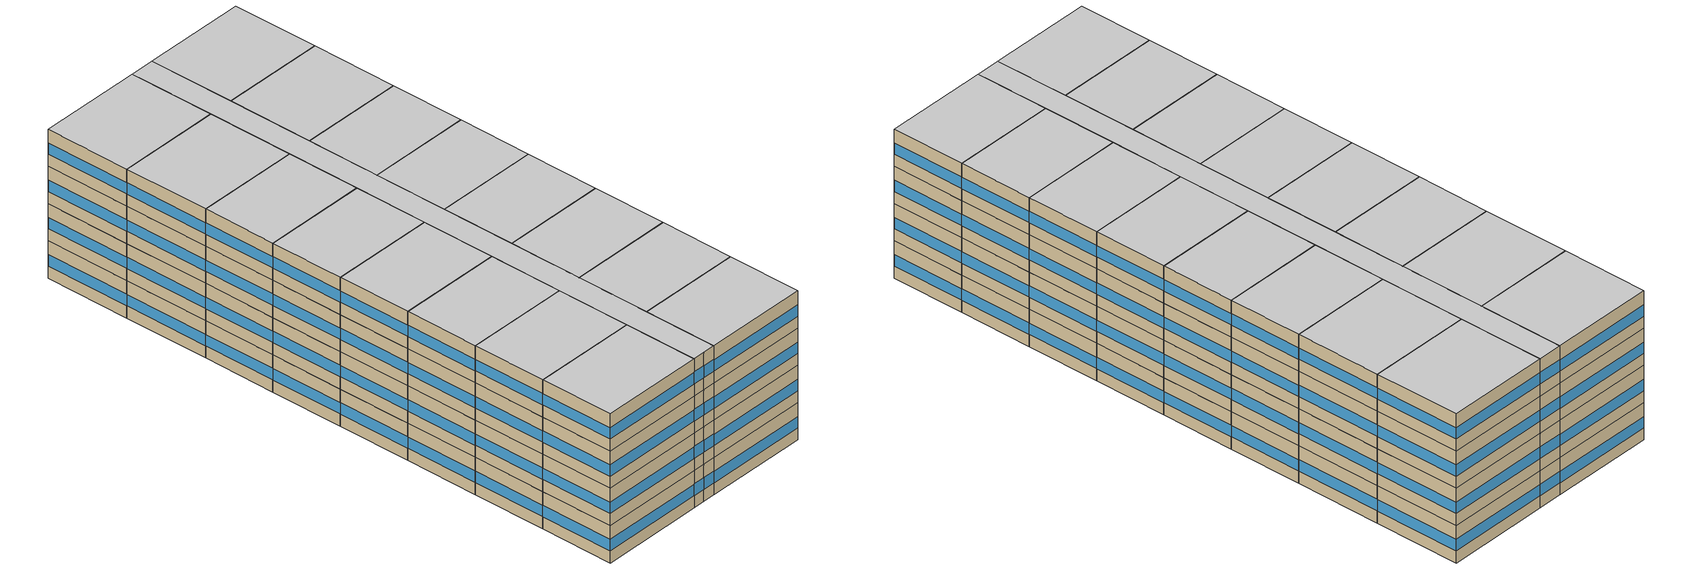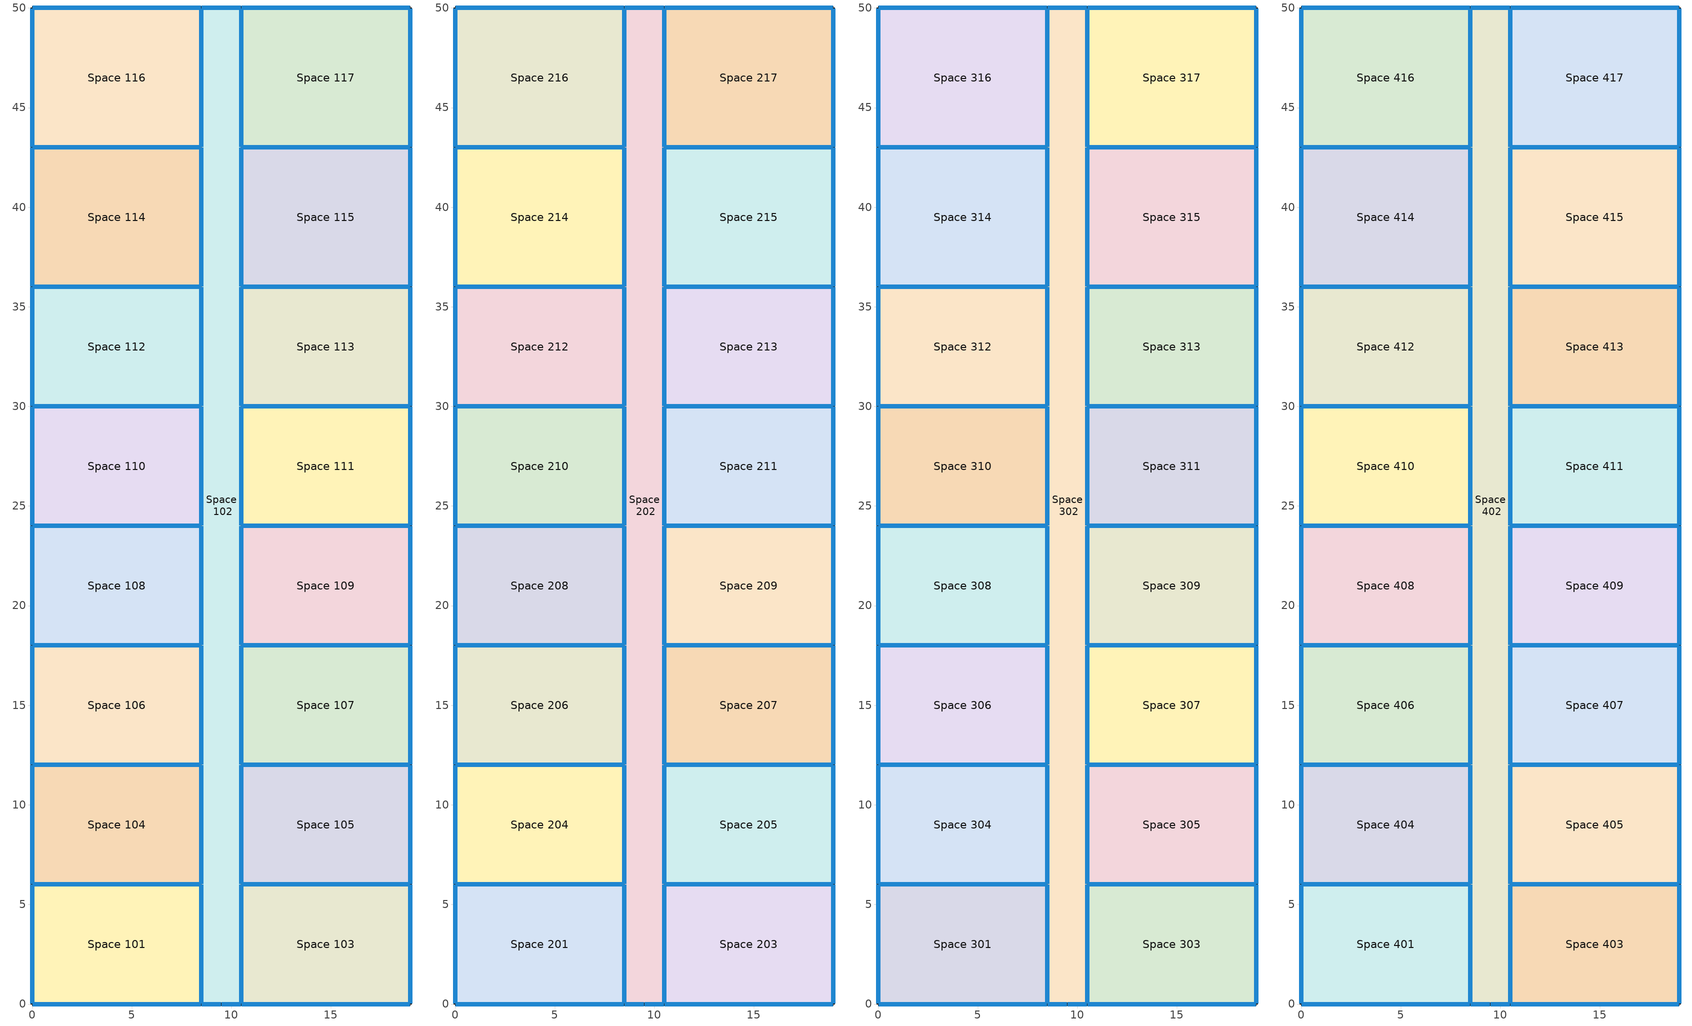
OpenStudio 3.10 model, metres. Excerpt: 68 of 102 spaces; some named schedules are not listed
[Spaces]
Space 101
 floor ground: 8.5,6 8.5,0 0,0 0,6 z0
 wall outside: 0,6 0,0 8.5,0 z0:3.05
 wall to Space 102: 8.5,0 8.5,6 z0:3.05
 wall to Space 104: 8.5,6 0,6 z0:3.05
 window inside: 8.5,0.03 8.5,5.97 / 8.47,6 0.03,6 z1:1.92
 window: 0.03,0 8.47,0 / 0,5.97 0,0.03 z1:1.92
Space 102
 floor ground: 10.5,50 10.5,0 8.5,0 8.5,50 z0
 wall outside: 8.5,0 9.5,0 10.5,0 / 10.5,50 8.5,50 z0:3.05
 wall to Space 103: 10.5,0 10.5,6 z0:3.05
 wall to Space 104: 8.5,12 8.5,6 z0:3.05
 wall to Space 106: 8.5,18 8.5,12 z0:3.05
 wall to Space 108: 8.5,24 8.5,18 z0:3.05
 wall to Space 110: 8.5,30 8.5,24 z0:3.05
 wall to Space 112: 8.5,36 8.5,30 z0:3.05
 wall to Space 114: 8.5,43 8.5,36 z0:3.05
 wall to Space 116: 8.5,50 8.5,43 z0:3.05
 wall to Space 117: 10.5,43 10.5,50 z0:3.05
 wall to Space 115: 10.5,36 10.5,43 z0:3.05
 wall to Space 113: 10.5,30 10.5,36 z0:3.05
 wall to Space 111: 10.5,24 10.5,30 z0:3.05
 wall to Space 109: 10.5,18 10.5,24 z0:3.05
 wall to Space 107: 10.5,12 10.5,18 z0:3.05
 wall to Space 105: 10.5,6 10.5,12 z0:3.05
 window inside: 10.5,30.03 10.5,35.97 / 10.5,0.03 10.5,5.97 / 8.5,23.97 8.5,18.03 / 8.5,11.97 8.5,6.03 / 8.5,17.97 8.5,12.03 / 8.5,29.97 8.5,24.03 / 8.5,35.97 8.5,30.03 / 8.5,42.97 8.5,36.03 / 8.5,49.97 8.5,43.03 / 10.5,43.03 10.5,49.97 / 10.5,12.03 10.5,17.97 / 10.5,36.03 10.5,42.97 / 10.5,24.03 10.5,29.97 / 10.5,18.03 10.5,23.97 / 10.5,6.03 10.5,11.97 z1:1.92
 window: 9.53,0 10.47,0 / 8.53,0 9.47,0 z1:1.96; 10.47,50 8.53,50 z1:1.94
Space 103
 floor ground: 19,6 19,0 10.5,0 10.5,6 z0
 wall outside: 10.5,0 19,0 19,6 z0:3.05
 wall to Space 105: 19,6 10.5,6 z0:3.05
 window inside: 18.97,6 10.53,6 z1:1.92
 window: 10.53,0 18.97,0 / 19,0.03 19,5.97 z1:1.92
Space 104
 floor ground: 8.5,12 8.5,6 0,6 0,12 z0
 wall outside: 0,12 0,6 z0:3.05
 wall to Space 106: 8.5,12 0,12 z0:3.05
 window: 0,11.97 0,6.03 z1:1.92
 window inside: 8.47,12 0.03,12 z1:1.92
Space 105
 floor ground: 19,12 19,6 10.5,6 10.5,12 z0
 wall outside: 19,6 19,12 z0:3.05
 wall to Space 107: 19,12 10.5,12 z0:3.05
 window: 19,6.03 19,11.97 z1:1.92
 window inside: 18.97,12 10.53,12 z1:1.92
Space 106
 floor ground: 8.5,18 8.5,12 0,12 0,18 z0
 wall outside: 0,18 0,12 z0:3.05
 wall to Space 108: 8.5,18 0,18 z0:3.05
 window inside: 8.47,18 0.03,18 z1:1.92
 window: 0,17.97 0,12.03 z1:1.92
Space 107
 floor ground: 19,18 19,12 10.5,12 10.5,18 z0
 wall outside: 19,12 19,18 z0:3.05
 wall to Space 109: 19,18 10.5,18 z0:3.05
 window inside: 18.97,18 10.53,18 z1:1.92
 window: 19,12.03 19,17.97 z1:1.92
Space 108
 floor ground: 8.5,24 8.5,18 0,18 0,24 z0
 wall outside: 0,24 0,18 z0:3.05
 wall to Space 110: 8.5,24 0,24 z0:3.05
 window inside: 8.47,24 0.03,24 z1:1.92
 window: 0,23.97 0,18.03 z1:1.92
Space 109
 floor ground: 19,24 19,18 10.5,18 10.5,24 z0
 wall outside: 19,18 19,24 z0:3.05
 wall to Space 111: 19,24 10.5,24 z0:3.05
 window: 19,18.03 19,23.97 z1:1.92
 window inside: 18.97,24 10.53,24 z1:1.92
Space 110
 floor ground: 8.5,30 8.5,24 0,24 0,30 z0
 wall outside: 0,30 0,24 z0:3.05
 wall to Space 112: 8.5,30 0,30 z0:3.05
 window: 0,29.97 0,24.03 z1:1.92
 window inside: 8.47,30 0.03,30 z1:1.92
Space 111
 floor ground: 19,30 19,24 10.5,24 10.5,30 z0
 wall outside: 19,24 19,30 z0:3.05
 wall to Space 113: 19,30 10.5,30 z0:3.05
 window: 19,24.03 19,29.97 z1:1.92
 window inside: 18.97,30 10.53,30 z1:1.92
Space 112
 floor ground: 8.5,36 8.5,30 0,30 0,36 z0
 wall outside: 0,36 0,30 z0:3.05
 wall to Space 114: 8.5,36 0,36 z0:3.05
 window: 0,35.97 0,30.03 z1:1.92
 window inside: 8.47,36 0.03,36 z1:1.92
Space 113
 floor ground: 19,36 19,30 10.5,30 10.5,36 z0
 wall outside: 19,30 19,36 z0:3.05
 wall to Space 115: 19,36 10.5,36 z0:3.05
 window: 19,30.03 19,35.97 z1:1.92
 window inside: 18.97,36 10.53,36 z1:1.92
Space 114
 floor ground: 8.5,43 8.5,36 0,36 0,43 z0
 wall outside: 0,43 0,36 z0:3.05
 wall to Space 116: 8.5,43 0,43 z0:3.05
 window: 0,42.97 0,36.03 z1:1.92
 window inside: 8.47,43 0.03,43 z1:1.92
Space 115
 floor ground: 19,43 19,36 10.5,36 10.5,43 z0
 wall outside: 19,36 19,43 z0:3.05
 wall to Space 117: 19,43 10.5,43 z0:3.05
 window: 19,36.03 19,42.97 z1:1.92
 window inside: 18.97,43 10.53,43 z1:1.92
Space 116
 floor ground: 8.5,50 8.5,43 0,43 0,50 z0
 wall outside: 8.5,50 0,50 0,43 z0:3.05
 window: 8.47,50 0.03,50 / 0,49.97 0,43.03 z1:1.92
Space 117
 floor ground: 19,50 19,43 10.5,43 10.5,50 z0
 wall outside: 19,43 19,50 10.5,50 z0:3.05
 window: 19,43.03 19,49.97 / 18.97,50 10.53,50 z1:1.92
Space 201
 floor to Space 101: 8.5,6 8.5,0 0,0 0,6 z3.05
 wall outside: 0,6 0,0 8.5,0 z3.05:6.1
 wall to Space 202: 8.5,0 8.5,6 z3.05:6.1
 wall to Space 204: 8.5,6 0,6 z3.05:6.1
 window: 0.03,0 8.47,0 / 0,5.97 0,0.03 z4.05:4.97
 window inside: 8.5,0.03 8.5,5.97 / 8.47,6 0.03,6 z4.05:4.97
Space 202
 floor to Space 102: 10.5,50 10.5,0 8.5,0 8.5,50 z3.05
 wall outside: 8.5,0 9.5,0 10.5,0 / 10.5,50 8.5,50 z3.05:6.1
 wall to Space 203: 10.5,0 10.5,6 z3.05:6.1
 wall to Space 204: 8.5,12 8.5,6 z3.05:6.1
 wall to Space 206: 8.5,18 8.5,12 z3.05:6.1
 wall to Space 208: 8.5,24 8.5,18 z3.05:6.1
 wall to Space 210: 8.5,30 8.5,24 z3.05:6.1
 wall to Space 212: 8.5,36 8.5,30 z3.05:6.1
 wall to Space 214: 8.5,43 8.5,36 z3.05:6.1
 wall to Space 216: 8.5,50 8.5,43 z3.05:6.1
 wall to Space 217: 10.5,43 10.5,50 z3.05:6.1
 wall to Space 215: 10.5,36 10.5,43 z3.05:6.1
 wall to Space 213: 10.5,30 10.5,36 z3.05:6.1
 wall to Space 211: 10.5,24 10.5,30 z3.05:6.1
 wall to Space 209: 10.5,18 10.5,24 z3.05:6.1
 wall to Space 207: 10.5,12 10.5,18 z3.05:6.1
 wall to Space 205: 10.5,6 10.5,12 z3.05:6.1
 window: 9.53,0 10.47,0 / 8.53,0 9.47,0 z4.05:5.01; 10.47,50 8.53,50 z4.05:4.99
 window inside: 10.5,12.03 10.5,17.97 / 10.5,24.03 10.5,29.97 / 10.5,0.03 10.5,5.97 / 8.5,11.97 8.5,6.03 / 8.5,17.97 8.5,12.03 / 8.5,23.97 8.5,18.03 / 8.5,29.97 8.5,24.03 / 10.5,6.03 10.5,11.97 / 8.5,35.97 8.5,30.03 / 8.5,42.97 8.5,36.03 / 8.5,49.97 8.5,43.03 / 10.5,43.03 10.5,49.97 / 10.5,36.03 10.5,42.97 / 10.5,30.03 10.5,35.97 / 10.5,18.03 10.5,23.97 z4.05:4.97
Space 203
 floor to Space 103: 19,6 19,0 10.5,0 10.5,6 z3.05
 wall outside: 10.5,0 19,0 19,6 z3.05:6.1
 wall to Space 205: 19,6 10.5,6 z3.05:6.1
 window: 10.53,0 18.97,0 / 19,0.03 19,5.97 z4.05:4.97
 window inside: 18.97,6 10.53,6 z4.05:4.97
Space 204
 floor to Space 104: 0,12 8.5,12 8.5,6 0,6 z3.05
 wall outside: 0,12 0,6 z3.05:6.1
 wall to Space 206: 8.5,12 0,12 z3.05:6.1
 window: 0,11.97 0,6.03 z4.05:4.97
 window inside: 8.47,12 0.03,12 z4.05:4.97
Space 205
 floor to Space 105: 19,12 19,6 10.5,6 10.5,12 z3.05
 wall outside: 19,6 19,12 z3.05:6.1
 wall to Space 207: 19,12 10.5,12 z3.05:6.1
 window: 19,6.03 19,11.97 z4.05:4.97
 window inside: 18.97,12 10.53,12 z4.05:4.97
Space 206
 floor to Space 106: 8.5,18 8.5,12 0,12 0,18 z3.05
 wall outside: 0,18 0,12 z3.05:6.1
 wall to Space 208: 8.5,18 0,18 z3.05:6.1
 window: 0,17.97 0,12.03 z4.05:4.97
 window inside: 8.47,18 0.03,18 z4.05:4.97
Space 207
 floor to Space 107: 19,18 19,12 10.5,12 10.5,18 z3.05
 wall outside: 19,12 19,18 z3.05:6.1
 wall to Space 209: 19,18 10.5,18 z3.05:6.1
 window inside: 18.97,18 10.53,18 z4.05:4.97
 window: 19,12.03 19,17.97 z4.05:4.97
Space 208
 floor to Space 108: 8.5,24 8.5,18 0,18 0,24 z3.05
 wall outside: 0,24 0,18 z3.05:6.1
 wall to Space 210: 8.5,24 0,24 z3.05:6.1
 window inside: 8.47,24 0.03,24 z4.05:4.97
 window: 0,23.97 0,18.03 z4.05:4.97
Space 209
 floor to Space 109: 19,24 19,18 10.5,18 10.5,24 z3.05
 wall outside: 19,18 19,24 z3.05:6.1
 wall to Space 211: 19,24 10.5,24 z3.05:6.1
 window: 19,18.03 19,23.97 z4.05:4.97
 window inside: 18.97,24 10.53,24 z4.05:4.97
Space 210
 floor to Space 110: 8.5,30 8.5,24 0,24 0,30 z3.05
 wall outside: 0,30 0,24 z3.05:6.1
 wall to Space 212: 8.5,30 0,30 z3.05:6.1
 window: 0,29.97 0,24.03 z4.05:4.97
 window inside: 8.47,30 0.03,30 z4.05:4.97
Space 211
 floor to Space 111: 19,30 19,24 10.5,24 10.5,30 z3.05
 wall outside: 19,24 19,30 z3.05:6.1
 wall to Space 213: 19,30 10.5,30 z3.05:6.1
 window: 19,24.03 19,29.97 z4.05:4.97
 window inside: 18.97,30 10.53,30 z4.05:4.97
Space 212
 floor to Space 112: 8.5,36 8.5,30 0,30 0,36 z3.05
 wall outside: 0,36 0,30 z3.05:6.1
 wall to Space 214: 8.5,36 0,36 z3.05:6.1
 window: 0,35.97 0,30.03 z4.05:4.97
 window inside: 8.47,36 0.03,36 z4.05:4.97
Space 213
 floor to Space 113: 19,36 19,30 10.5,30 10.5,36 z3.05
 wall outside: 19,30 19,36 z3.05:6.1
 wall to Space 215: 19,36 10.5,36 z3.05:6.1
 window: 19,30.03 19,35.97 z4.05:4.97
 window inside: 18.97,36 10.53,36 z4.05:4.97
Space 214
 floor to Space 114: 8.5,43 8.5,36 0,36 0,43 z3.05
 wall outside: 0,43 0,36 z3.05:6.1
 wall to Space 216: 8.5,43 0,43 z3.05:6.1
 window: 0,42.97 0,36.03 z4.05:4.97
 window inside: 8.47,43 0.03,43 z4.05:4.97
Space 215
 floor to Space 115: 19,43 19,36 10.5,36 10.5,43 z3.05
 wall outside: 19,36 19,43 z3.05:6.1
 wall to Space 217: 19,43 10.5,43 z3.05:6.1
 window: 19,36.03 19,42.97 z4.05:4.97
 window inside: 18.97,43 10.53,43 z4.05:4.97
Space 216
 floor to Space 116: 8.5,50 8.5,43 0,43 0,50 z3.05
 wall outside: 8.5,50 0,50 0,43 z3.05:6.1
 window: 0,49.97 0,43.03 / 8.47,50 0.03,50 z4.05:4.97
Space 217
 floor to Space 117: 19,50 19,43 10.5,43 10.5,50 z3.05
 wall outside: 19,43 19,50 10.5,50 z3.05:6.1
 window: 18.97,50 10.53,50 / 19,43.03 19,49.97 z4.05:4.97
Space 301
 floor to Space 201: 8.5,6 8.5,0 0,0 0,6 z6.1
 wall outside: 0,6 0,0 8.5,0 z6.1:9.14
 wall to Space 302: 8.5,0 8.5,6 z6.1:9.14
 wall to Space 304: 8.5,6 0,6 z6.1:9.14
 window inside: 8.47,6 0.03,6 / 8.5,0.03 8.5,5.97 z7.1:8.02
 window: 0.03,0 8.47,0 / 0,5.97 0,0.03 z7.1:8.02
Space 302
 floor to Space 202: 10.5,50 10.5,0 8.5,0 8.5,50 z6.1
 wall outside: 8.5,0 9.5,0 10.5,0 / 10.5,50 8.5,50 z6.1:9.14
 wall to Space 303: 10.5,0 10.5,6 z6.1:9.14
 wall to Space 304: 8.5,12 8.5,6 z6.1:9.14
 wall to Space 306: 8.5,18 8.5,12 z6.1:9.14
 wall to Space 308: 8.5,24 8.5,18 z6.1:9.14
 wall to Space 310: 8.5,30 8.5,24 z6.1:9.14
 wall to Space 312: 8.5,36 8.5,30 z6.1:9.14
 wall to Space 314: 8.5,43 8.5,36 z6.1:9.14
 wall to Space 316: 8.5,50 8.5,43 z6.1:9.14
 wall to Space 317: 10.5,43 10.5,50 z6.1:9.14
 wall to Space 315: 10.5,36 10.5,43 z6.1:9.14
 wall to Space 313: 10.5,30 10.5,36 z6.1:9.14
 wall to Space 311: 10.5,24 10.5,30 z6.1:9.14
 wall to Space 309: 10.5,18 10.5,24 z6.1:9.14
 wall to Space 307: 10.5,12 10.5,18 z6.1:9.14
 wall to Space 305: 10.5,6 10.5,12 z6.1:9.14
 window inside: 10.5,6.03 10.5,11.97 / 8.5,29.97 8.5,24.03 / 10.5,30.03 10.5,35.97 / 10.5,0.03 10.5,5.97 / 10.5,18.03 10.5,23.97 / 8.5,49.97 8.5,43.03 / 8.5,42.97 8.5,36.03 / 8.5,17.97 8.5,12.03 / 10.5,36.03 10.5,42.97 / 8.5,11.97 8.5,6.03 / 8.5,23.97 8.5,18.03 / 8.5,35.97 8.5,30.03 / 10.5,43.03 10.5,49.97 / 10.5,24.03 10.5,29.97 / 10.5,12.03 10.5,17.97 z7.1:8.02
 window: 9.53,0 10.47,0 / 8.53,0 9.47,0 z7.1:8.06; 10.47,50 8.53,50 z7.1:8.03
Space 303
 floor to Space 203: 19,6 19,0 10.5,0 10.5,6 z6.1
 wall outside: 10.5,0 19,0 19,6 z6.1:9.14
 wall to Space 305: 19,6 10.5,6 z6.1:9.14
 window: 10.53,0 18.97,0 / 19,0.03 19,5.97 z7.1:8.02
 window inside: 18.97,6 10.53,6 z7.1:8.02
Space 304
 floor to Space 204: 0,12 8.5,12 8.5,6 0,6 z6.1
 wall outside: 0,12 0,6 z6.1:9.14
 wall to Space 306: 8.5,12 0,12 z6.1:9.14
 window: 0,11.97 0,6.03 z7.1:8.02
 window inside: 8.47,12 0.03,12 z7.1:8.02
Space 305
 floor to Space 205: 19,12 19,6 10.5,6 10.5,12 z6.1
 wall outside: 19,6 19,12 z6.1:9.14
 wall to Space 307: 19,12 10.5,12 z6.1:9.14
 window: 19,6.03 19,11.97 z7.1:8.02
 window inside: 18.97,12 10.53,12 z7.1:8.02
Space 306
 floor to Space 206: 8.5,18 8.5,12 0,12 0,18 z6.1
 wall outside: 0,18 0,12 z6.1:9.14
 wall to Space 308: 8.5,18 0,18 z6.1:9.14
 window inside: 8.47,18 0.03,18 z7.1:8.02
 window: 0,17.97 0,12.03 z7.1:8.02
Space 307
 floor to Space 207: 19,18 19,12 10.5,12 10.5,18 z6.1
 wall outside: 19,12 19,18 z6.1:9.14
 wall to Space 309: 19,18 10.5,18 z6.1:9.14
 window: 19,12.03 19,17.97 z7.1:8.02
 window inside: 18.97,18 10.53,18 z7.1:8.02
Space 308
 floor to Space 208: 8.5,24 8.5,18 0,18 0,24 z6.1
 wall outside: 0,24 0,18 z6.1:9.14
 wall to Space 310: 8.5,24 0,24 z6.1:9.14
 window inside: 8.47,24 0.03,24 z7.1:8.02
 window: 0,23.97 0,18.03 z7.1:8.02
Space 309
 floor to Space 209: 19,24 19,18 10.5,18 10.5,24 z6.1
 wall outside: 19,18 19,24 z6.1:9.14
 wall to Space 311: 19,24 10.5,24 z6.1:9.14
 window: 19,18.03 19,23.97 z7.1:8.02
 window inside: 18.97,24 10.53,24 z7.1:8.02
Space 310
 floor to Space 210: 8.5,30 8.5,24 0,24 0,30 z6.1
 wall outside: 0,30 0,24 z6.1:9.14
 wall to Space 312: 8.5,30 0,30 z6.1:9.14
 window: 0,29.97 0,24.03 z7.1:8.02
 window inside: 8.47,30 0.03,30 z7.1:8.02
Space 311
 floor to Space 211: 19,30 19,24 10.5,24 10.5,30 z6.1
 wall outside: 19,24 19,30 z6.1:9.14
 wall to Space 313: 19,30 10.5,30 z6.1:9.14
 window inside: 18.97,30 10.53,30 z7.1:8.02
 window: 19,24.03 19,29.97 z7.1:8.02
Space 312
 floor to Space 212: 8.5,36 8.5,30 0,30 0,36 z6.1
 wall outside: 0,36 0,30 z6.1:9.14
 wall to Space 314: 8.5,36 0,36 z6.1:9.14
 window: 0,35.97 0,30.03 z7.1:8.02
 window inside: 8.47,36 0.03,36 z7.1:8.02
Space 313
 floor to Space 213: 19,36 19,30 10.5,30 10.5,36 z6.1
 wall outside: 19,30 19,36 z6.1:9.14
 wall to Space 315: 19,36 10.5,36 z6.1:9.14
 window: 19,30.03 19,35.97 z7.1:8.02
 window inside: 18.97,36 10.53,36 z7.1:8.02
Space 314
 floor to Space 214: 8.5,43 8.5,36 0,36 0,43 z6.1
 wall outside: 0,43 0,36 z6.1:9.14
 wall to Space 316: 8.5,43 0,43 z6.1:9.14
 window: 0,42.97 0,36.03 z7.1:8.02
 window inside: 8.47,43 0.03,43 z7.1:8.02
Space 315
 floor to Space 215: 19,43 19,36 10.5,36 10.5,43 z6.1
 wall outside: 19,36 19,43 z6.1:9.14
 wall to Space 317: 19,43 10.5,43 z6.1:9.14
 window inside: 18.97,43 10.53,43 z7.1:8.02
 window: 19,36.03 19,42.97 z7.1:8.02
Space 316
 floor to Space 216: 8.5,50 8.5,43 0,43 0,50 z6.1
 wall outside: 8.5,50 0,50 0,43 z6.1:9.14
 window: 8.47,50 0.03,50 / 0,49.97 0,43.03 z7.1:8.02
Space 317
 floor to Space 217: 19,50 19,43 10.5,43 10.5,50 z6.1
 wall outside: 19,43 19,50 10.5,50 z6.1:9.14
 window: 18.97,50 10.53,50 / 19,43.03 19,49.97 z7.1:8.02
Space 401
 floor to Space 301: 8.5,6 8.5,0 0,0 0,6 z9.14
 wall outside: 0,6 0,0 8.5,0 z9.14:12.19
 wall to Space 402: 8.5,0 8.5,6 z9.14:12.19
 wall to Space 404: 8.5,6 0,6 z9.14:12.19
 window: 0.03,0 8.47,0 z10.14:11.06; 0,5.97 0,0.03 z10.14:11.07
 window inside: 8.5,0.03 8.5,5.97 z10.14:11.07; 8.47,6 0.03,6 z10.14:11.06
 ceiling to Space 501: 8.5,0 8.5,6 0,6 0,0 z12.19
Space 402
 floor to Space 302: 10.5,50 10.5,0 8.5,0 8.5,50 z9.14
 wall outside: 8.5,0 9.5,0 10.5,0 / 10.5,50 8.5,50 z9.14:12.19
 wall to Space 403: 10.5,0 10.5,6 z9.14:12.19
 wall to Space 404: 8.5,12 8.5,6 z9.14:12.19
 wall to Space 406: 8.5,18 8.5,12 z9.14:12.19
 wall to Space 408: 8.5,24 8.5,18 z9.14:12.19
 wall to Space 410: 8.5,30 8.5,24 z9.14:12.19
 wall to Space 412: 8.5,36 8.5,30 z9.14:12.19
 wall to Space 414: 8.5,43 8.5,36 z9.14:12.19
 wall to Space 416: 8.5,50 8.5,43 z9.14:12.19
 wall to Space 417: 10.5,43 10.5,50 z9.14:12.19
 wall to Space 415: 10.5,36 10.5,43 z9.14:12.19
 wall to Space 413: 10.5,30 10.5,36 z9.14:12.19
 wall to Space 411: 10.5,24 10.5,30 z9.14:12.19
 wall to Space 409: 10.5,18 10.5,24 z9.14:12.19
 wall to Space 407: 10.5,12 10.5,18 z9.14:12.19
 wall to Space 405: 10.5,6 10.5,12 z9.14:12.19
 window inside: 8.5,35.97 8.5,30.03 / 10.5,24.03 10.5,29.97 / 10.5,18.03 10.5,23.97 / 10.5,6.03 10.5,11.97 / 8.5,29.97 8.5,24.03 / 8.5,11.97 8.5,6.03 / 10.5,0.03 10.5,5.97 / 10.5,12.03 10.5,17.97 / 8.5,17.97 8.5,12.03 / 8.5,23.97 8.5,18.03 / 8.5,42.97 8.5,36.03 / 8.5,49.97 8.5,43.03 / 10.5,43.03 10.5,49.97 / 10.5,36.03 10.5,42.97 / 10.5,30.03 10.5,35.97 z10.14:11.07
 window: 8.53,0 9.47,0 / 9.53,0 10.47,0 z10.14:11.11; 10.47,50 8.53,50 z10.14:11.08
 ceiling to Space 502: 10.5,0 10.5,50 8.5,50 8.5,0 z12.19
Space 403
 floor to Space 303: 19,6 19,0 10.5,0 10.5,6 z9.14
 wall outside: 10.5,0 19,0 19,6 z9.14:12.19
 wall to Space 405: 19,6 10.5,6 z9.14:12.19
 window inside: 18.97,6 10.53,6 z10.14:11.06
 window: 19,0.03 19,5.97 z10.14:11.07; 10.53,0 18.97,0 z10.14:11.06
 ceiling to Space 503: 19,0 19,6 10.5,6 10.5,0 z12.19
Space 404
 floor to Space 304: 0,12 8.5,12 8.5,6 0,6 z9.14
 wall outside: 0,12 0,6 z9.14:12.19
 wall to Space 406: 8.5,12 0,12 z9.14:12.19
 window: 0,11.97 0,6.03 z10.14:11.07
 window inside: 8.47,12 0.03,12 z10.14:11.06
 ceiling to Space 504: 8.5,6 8.5,12 0,12 0,6 z12.19
Space 405
 floor to Space 305: 19,12 19,6 10.5,6 10.5,12 z9.14
 wall outside: 19,6 19,12 z9.14:12.19
 wall to Space 407: 19,12 10.5,12 z9.14:12.19
 window inside: 18.97,12 10.53,12 z10.14:11.06
 window: 19,6.03 19,11.97 z10.14:11.07
 ceiling to Space 505: 19,6 19,12 10.5,12 10.5,6 z12.19
Space 406
 floor to Space 306: 8.5,18 8.5,12 0,12 0,18 z9.14
 wall outside: 0,18 0,12 z9.14:12.19
 wall to Space 408: 8.5,18 0,18 z9.14:12.19
 window: 0,17.97 0,12.03 z10.14:11.07
 window inside: 8.47,18 0.03,18 z10.14:11.06
 ceiling to Space 506: 8.5,12 8.5,18 0,18 0,12 z12.19
Space 407
 floor to Space 307: 19,18 19,12 10.5,12 10.5,18 z9.14
 wall outside: 19,12 19,18 z9.14:12.19
 wall to Space 409: 19,18 10.5,18 z9.14:12.19
 window inside: 18.97,18 10.53,18 z10.14:11.06
 window: 19,12.03 19,17.97 z10.14:11.07
 ceiling to Space 507: 19,12 19,18 10.5,18 10.5,12 z12.19
Space 408
 floor to Space 308: 8.5,24 8.5,18 0,18 0,24 z9.14
 wall outside: 0,24 0,18 z9.14:12.19
 wall to Space 410: 8.5,24 0,24 z9.14:12.19
 window: 0,23.97 0,18.03 z10.14:11.07
 window inside: 8.47,24 0.03,24 z10.14:11.06
 ceiling to Space 508: 8.5,18 8.5,24 0,24 0,18 z12.19
Space 409
 floor to Space 309: 19,24 19,18 10.5,18 10.5,24 z9.14
 wall outside: 19,18 19,24 z9.14:12.19
 wall to Space 411: 19,24 10.5,24 z9.14:12.19
 window: 19,18.03 19,23.97 z10.14:11.07
 window inside: 18.97,24 10.53,24 z10.14:11.06
 ceiling to Space 509: 19,18 19,24 10.5,24 10.5,18 z12.19
Space 410
 floor to Space 310: 8.5,30 8.5,24 0,24 0,30 z9.14
 wall outside: 0,30 0,24 z9.14:12.19
 wall to Space 412: 8.5,30 0,30 z9.14:12.19
 window inside: 8.47,30 0.03,30 z10.14:11.06
 window: 0,29.97 0,24.03 z10.14:11.07
 ceiling to Space 510: 8.5,24 8.5,30 0,30 0,24 z12.19
Space 411
 floor to Space 311: 19,30 19,24 10.5,24 10.5,30 z9.14
 wall outside: 19,24 19,30 z9.14:12.19
 wall to Space 413: 19,30 10.5,30 z9.14:12.19
 window inside: 18.97,30 10.53,30 z10.14:11.06
 window: 19,24.03 19,29.97 z10.14:11.07
 ceiling to Space 511: 19,24 19,30 10.5,30 10.5,24 z12.19
Space 412
 floor to Space 312: 8.5,36 8.5,30 0,30 0,36 z9.14
 wall outside: 0,36 0,30 z9.14:12.19
 wall to Space 414: 8.5,36 0,36 z9.14:12.19
 window inside: 8.47,36 0.03,36 z10.14:11.06
 window: 0,35.97 0,30.03 z10.14:11.07
 ceiling to Space 512: 8.5,30 8.5,36 0,36 0,30 z12.19
Space 413
 floor to Space 313: 19,36 19,30 10.5,30 10.5,36 z9.14
 wall outside: 19,30 19,36 z9.14:12.19
 wall to Space 415: 19,36 10.5,36 z9.14:12.19
 window inside: 18.97,36 10.53,36 z10.14:11.06
 window: 19,30.03 19,35.97 z10.14:11.07
 ceiling to Space 513: 19,30 19,36 10.5,36 10.5,30 z12.19
Space 414
 floor to Space 314: 8.5,43 8.5,36 0,36 0,43 z9.14
 wall outside: 0,43 0,36 z9.14:12.19
 wall to Space 416: 8.5,43 0,43 z9.14:12.19
 window inside: 8.47,43 0.03,43 z10.14:11.06
 window: 0,42.97 0,36.03 z10.14:11.07
 ceiling to Space 514: 8.5,36 8.5,43 0,43 0,36 z12.19
Space 415
 floor to Space 315: 19,43 19,36 10.5,36 10.5,43 z9.14
 wall outside: 19,36 19,43 z9.14:12.19
 wall to Space 417: 19,43 10.5,43 z9.14:12.19
 window: 19,36.03 19,42.97 z10.14:11.07
 window inside: 18.97,43 10.53,43 z10.14:11.06
 ceiling to Space 515: 19,36 19,43 10.5,43 10.5,36 z12.19
Space 416
 floor to Space 316: 8.5,50 8.5,43 0,43 0,50 z9.14
 wall outside: 8.5,50 0,50 0,43 z9.14:12.19
 window: 0,49.97 0,43.03 z10.14:11.07; 8.47,50 0.03,50 z10.14:11.06
 ceiling to Space 516: 8.5,43 8.5,50 0,50 0,43 z12.19
Space 417
 floor to Space 317: 19,50 19,43 10.5,43 10.5,50 z9.14
 wall outside: 19,43 19,50 10.5,50 z9.14:12.19
 window: 18.97,50 10.53,50 z10.14:11.06; 19,43.03 19,49.97 z10.14:11.07
 ceiling to Space 517: 19,43 19,50 10.5,50 10.5,43 z12.19
[ClimateZones]
Climate Zone Institution Name 1=ASHRAE; Climate Zone Document Name 1=ANSI/ASHRAE Standard 169; Climate Zone Document Year 1=2006; Climate Zone Value 1=6A; Climate Zone Institution Name 2=CEC; Climate Zone Document Name 2=California Climate Zone Descriptions; Climate Zone Document Year 2=1995
[Building]
Building 1
[Site]
Montreal-Trudeau Intl AP: Latitude {deg}=45.4706; Longitude {deg}=-73.7408; Time Zone {hr}=-5; Elevation {m}=36; Keep Site Location Information=No
[SizingPeriod:DesignDay] Barometric Pressure {Pa}=100893; Rain Indicator=No; Snow Indicator=No; Day of Month=21; Daylight Saving Time Indicator=No; Dry-Bulb Temperature Range Modifier Type=DefaultMultipliers
Name | Maximum Dry-Bulb Temperature {C} | Daily Dry-Bulb Temperature Range {deltaC} | Wind Speed {m/s} | Wind Direction {deg} | Sky Clearness | Month | Day Type | Humidity Condition Type | Wetbulb or DewPoint at Maximum Dry-Bulb {C} | Solar Model Indicator | ASHRAE Clear Sky Optical Depth for Beam Irradiance | ASHRAE Clear Sky Optical Depth for Diffuse Irradiance
Montreal Int'l Ann Htg 99.6% Condns DB | -23.7 | 0 | 3.9 | 260 | 0 | 1 | WinterDesignDay | Wetbulb | -23.7 | ASHRAEClearSky
Montreal Int'l Ann Hum_n 99.6% Condns DP=>MCDB | -23 | 0 | 3.9 | 260 | 0 | 1 | WinterDesignDay | Dewpoint | -30.5 | ASHRAEClearSky
Montreal Int'l Ann Htg Wind 99.6% Condns WS=>MCDB | -5.3 | 0 | 12.9 | 260 | 0 | 1 | WinterDesignDay | Wetbulb | -5.3 | ASHRAEClearSky
Montreal Int'l Ann Clg .4% Condns DB=>MWB | 30 | 9.3 | 4.9 | 220 |  | 7 | SummerDesignDay | Wetbulb | 22.1 | ASHRAETau | 0.465 | 1.966
[Material] Thermal Absorptance=0.9
Name | Roughness | Thickness {m} | Conductivity {W/m-K} | Density {kg/m3} | Specific Heat {J/kg-K} | Solar Absorptance | Visible Absorptance
F08 Metal surface 1 | Smooth | 0.0008 | 45.28 | 7824 | 500 | 0.7 | 0.7
G05 25mm wood 1; G05 25mm wood | MediumSmooth | 0.0254 | 0.15 | 608 | 1630 | 0.5 | 0.5
100mm Normalweight concrete floor | MediumRough | 0.1016 | 2.31045 | 2322 | 832.557 | 0.7 | 0.7
G01 13mm gypsum board | Smooth | 0.0127 | 0.160031 | 800.001 | 1090.73 | 0.7 | 0.5
AQNC2024Stucco 25 mm | MediumRough | 0.025 | 0.159 | 800 | 1090 | 0.7 | 0.7
AQNC2024gypsum board | MediumRough | 0.1 | 0.159 | 800 | 1090 | 0.7 | 0.7
AQNC2024built-up roofing 1 | MediumRough | 0.1 | 0.162 | 1121 | 1470 | 0.7 | 0.7
AQNC2024standard concrete | MediumRough | 0.1 | 2.5 | 2400 | 840 | 0.7 | 0.7
AQNC2024expanded polystyrene type I 10 cm | MediumRough | 0.1 | 0.0385 | 15 | 1500 | 0.7 | 0.7
AQNC2024brick (fired clay) | MediumRough | 0.1 | 1.43 | 2400 | 840 | 0.7 | 0.7
[Material:NoMass] Roughness=Smooth; Thermal Absorptance=0.9; Solar Absorptance=0.7
Name | Thermal Resistance {m2-K/W} | Visible Absorptance
CP02 CARPET PAD 3 | 0.21648 | 0.8
Typical Insulation R-2.17 1 | 0.381975 | 0.7
[DefaultConstructionSet]
Zone Pre1980 6A: Default Exterior Surface Constructions=Default Surface Constructions 1694; Default Interior Surface Constructions=Default Surface Constructions 782; Default Ground Contact Surface Constructions=Default Surface Constructions 1695; Default Exterior SubSurface Constructions=Default Sub Surface Constructions 1112; Default Interior SubSurface Constructions=Default Sub Surface Constructions 522; Interior Partition Construction=Typical Interior Partition 4
[Construction]
Typical Interior Partition 4; Typical Interior Door 4: G05 25mm wood 1
Typical Interior Floor: 100mm Normalweight concrete floor, CP02 CARPET PAD 3
Typical Interior Wall: G01 13mm gypsum board, G01 13mm gypsum board
Typical Interior Ceiling: CP02 CARPET PAD 3, 100mm Normalweight concrete floor
Customized Fenestration: u=3.36: Fenestration U=3.32 0.66 1
Typical Insulated Metal Door 2: F08 Metal surface 1, Typical Insulation R-2.17 1
U 0.88 SHGC 0.16 Sgl Ref-A-L Clr 6mm 1: REF A CLEAR LO 6MM 1
Typical Overhead Door 1: Typical Insulation R-2.17 1
Typical Interior Window: Clear 3mm 1
Interior Partition 1: G05 25mm wood
AQ_MURB_2024_MURB  ground 1980 2010 6A 3; AQ_MURB_2024_MURB  ground 1980 2010 6A 4; AQ_MURB_2024_MURB  ground 1980 2010 6A 5: AQNC2024standard concrete, AQNC2024expanded polystyrene type I 10 cm
AQ_MURB_2024_MURB  roof 1980 2010 6A 2: AQNC2024built-up roofing 1, AQNC2024expanded polystyrene type I 10 cm
AQ_MURB_2024_MURB  Wall 1980 2010 6A 2: AQNC2024Stucco 25 mm, AQNC2024brick (fired clay), AQNC2024expanded polystyrene type I 10 cm, AQNC2024gypsum board
[WindowMaterial:SimpleGlazingSystem]
Fenestration U=3.32 0.66 1: U-Factor {W/m2-K}=3.32; Solar Heat Gain Coefficient=0.66; Visible Transmittance=0.21
[WindowMaterial:Glazing] Optical Data Type=SpectralAverage; Infrared Transmittance at Normal Incidence=0; Front Side Infrared Hemispherical Emissivity=0.84; Conductivity {W/m-K}=0.9; Dirt Correction Factor for Solar and Visible Transmittance=1; Solar Diffusing=No
Name | Thickness {m} | Solar Transmittance at Normal Incidence | Front Side Solar Reflectance at Normal Incidence | Back Side Solar Reflectance at Normal Incidence | Visible Transmittance at Normal Incidence | Front Side Visible Reflectance at Normal Incidence | Back Side Visible Reflectance at Normal Incidence | Back Side Infrared Hemispherical Emissivity
REF A CLEAR LO 6MM 1 | 0.006 | 0.066 | 0.341 | 0.493 | 0.08 | 0.41 | 0.37 | 0.4
Clear 3mm 1 | 0.003 | 0.837 | 0.075 | 0.075 | 0.898 | 0.081 | 0.081 | 0.84
[DefaultSurfaceConstructions]
Name | Floor Construction | Wall Construction | Roof Ceiling Construction
Default Surface Constructions 1694 | AQ_MURB_2024_MURB  ground 1980 2010 6A 5 | AQ_MURB_2024_MURB  Wall 1980 2010 6A 2 | AQ_MURB_2024_MURB  roof 1980 2010 6A 2
Default Surface Constructions 782 | Typical Interior Floor | Typical Interior Wall | Typical Interior Ceiling
Default Surface Constructions 1695 | AQ_MURB_2024_MURB  ground 1980 2010 6A 4 | AQ_MURB_2024_MURB  ground 1980 2010 6A 3
[DefaultSubSurfaceConstructions]
Name | Fixed Window Construction | Operable Window Construction | Door Construction | Glass Door Construction | Overhead Door Construction | Tubular Daylight Dome Construction | Tubular Daylight Diffuser Construction
Default Sub Surface Constructions 1112 | Customized Fenestration: u=3.36 | Customized Fenestration: u=3.36 | Typical Insulated Metal Door 2 | U 0.88 SHGC 0.16 Sgl Ref-A-L Clr 6mm 1 | Typical Overhead Door 1 | Typical Interior Window | Typical Interior Window
Default Sub Surface Constructions 522 | Typical Interior Window | Typical Interior Window | Typical Interior Door 4
[ThermostatSetpoint:DualSetpoint] Heating Setpoint Temperature Schedule=NECB-G-Thermostat Setpoint-Heating; Cooling Setpoint Temperature Schedule=NECB-G-Thermostat Setpoint-Cooling
Thermostat Setpoint Dual Setpoint 1; Thermostat Setpoint Dual Setpoint 2; Thermostat Setpoint Dual Setpoint 3; Thermostat Setpoint Dual Setpoint 4; Thermostat Setpoint Dual Setpoint 5; Thermostat Setpoint Dual Setpoint 6; Thermostat Setpoint Dual Setpoint 7; Thermostat Setpoint Dual Setpoint 8; Thermostat Setpoint Dual Setpoint 9; Thermostat Setpoint Dual Setpoint 10; Thermostat Setpoint Dual Setpoint 11; Thermostat Setpoint Dual Setpoint 12; Thermostat Setpoint Dual Setpoint 13; Thermostat Setpoint Dual Setpoint 14; Thermostat Setpoint Dual Setpoint 15; Thermostat Setpoint Dual Setpoint 17; Thermostat Setpoint Dual Setpoint 18; Thermostat Setpoint Dual Setpoint 19; Thermostat Setpoint Dual Setpoint 20; Thermostat Setpoint Dual Setpoint 21; Thermostat Setpoint Dual Setpoint 22; Thermostat Setpoint Dual Setpoint 23; Thermostat Setpoint Dual Setpoint 25; Thermostat Setpoint Dual Setpoint 26; Thermostat Setpoint Dual Setpoint 27; Thermostat Setpoint Dual Setpoint 28; Thermostat Setpoint Dual Setpoint 29; Thermostat Setpoint Dual Setpoint 30; Thermostat Setpoint Dual Setpoint 31; Thermostat Setpoint Dual Setpoint 32; Thermostat Setpoint Dual Setpoint 33; Thermostat Setpoint Dual Setpoint 34; Thermostat Setpoint Dual Setpoint 35; Thermostat Setpoint Dual Setpoint 36; Thermostat Setpoint Dual Setpoint 37; Thermostat Setpoint Dual Setpoint 38; Thermostat Setpoint Dual Setpoint 39; Thermostat Setpoint Dual Setpoint 40; Thermostat Setpoint Dual Setpoint 41; Thermostat Setpoint Dual Setpoint 42; Thermostat Setpoint Dual Setpoint 43; Thermostat Setpoint Dual Setpoint 45; Thermostat Setpoint Dual Setpoint 46; Thermostat Setpoint Dual Setpoint 47; Thermostat Setpoint Dual Setpoint 48; Thermostat Setpoint Dual Setpoint 50; Thermostat Setpoint Dual Setpoint 51; Thermostat Setpoint Dual Setpoint 52; Thermostat Setpoint Dual Setpoint 53; Thermostat Setpoint Dual Setpoint 54; Thermostat Setpoint Dual Setpoint 55; Thermostat Setpoint Dual Setpoint 60; Thermostat Setpoint Dual Setpoint 61; Thermostat Setpoint Dual Setpoint 62; Thermostat Setpoint Dual Setpoint 63; Thermostat Setpoint Dual Setpoint 65; Thermostat Setpoint Dual Setpoint 66; Thermostat Setpoint Dual Setpoint 67; Thermostat Setpoint Dual Setpoint 69; Thermostat Setpoint Dual Setpoint 71; Thermostat Setpoint Dual Setpoint 73; Thermostat Setpoint Dual Setpoint 79; Thermostat Setpoint Dual Setpoint 80; Thermostat Setpoint Dual Setpoint 81; Thermostat Setpoint Dual Setpoint 82; Thermostat Setpoint Dual Setpoint 83; Thermostat Setpoint Dual Setpoint 86; Thermostat Setpoint Dual Setpoint 87
[DesignSpecification:OutdoorAir]
Apartment: Outdoor Air Method=Sum; Outdoor Air Flow per Person {m3/s-person}=0; Outdoor Air Flow Rate {m3/s}=0.003; Outdoor Air Flow Rate Fraction Schedule=Always On Discrete
[BuildingStory] Nominal Floor to Floor Height {m}=3.048
Name | Nominal Z Coordinate {m}
Building Story 1 | 0
Building Story 2 | 3.048
Building Story 3 | 6.096
Building Story 4 | 9.144
[Space]
Name | Space Type | Building Story | Thermal Zone
Space 101 | MURB small 1 | Building Story 1 | Thermal Zone 2
Space 102 | MURB lobby 1 | Building Story 1 | Thermal Zone 6
Space 103 | MURB small 1 | Building Story 1 | Thermal Zone 8
Space 104 | MURB small 1 | Building Story 1 | Thermal Zone 3
Space 105 | MURB small 1 | Building Story 1 | Thermal Zone 7
Space 106 | MURB small 1 | Building Story 1 | Thermal Zone 9
Space 107 | MURB small 1 | Building Story 1 | Thermal Zone 10
Space 108 | MURB small 1 | Building Story 1 | Thermal Zone 5
Space 109 | MURB small 1 | Building Story 1 | Thermal Zone 13
Space 110 | MURB small 1 | Building Story 1 | Thermal Zone 15
Space 111 | MURB small 1 | Building Story 1 | Thermal Zone 18
Space 112 | MURB small 1 | Building Story 1 | Thermal Zone 19
Space 113 | MURB small 1 | Building Story 1 | Thermal Zone 21
Space 114 | MURB small 1 | Building Story 1 | Thermal Zone 22
Space 115 | MURB small 1 | Building Story 1 | Thermal Zone 24
Space 116 | MURB small 1 | Building Story 1 | Thermal Zone 26
Space 117 | MURB small 1 | Building Story 1 | Thermal Zone 27
Space 201 | MURB small 1 | Building Story 2 | Thermal Zone 17
Space 202 | MURB lobby 1 | Building Story 2 | Thermal Zone 30
Space 203 | MURB small 1 | Building Story 2 | Thermal Zone 16
Space 204 | MURB small 1 | Building Story 2 | Thermal Zone 31
Space 205 | MURB small 1 | Building Story 2 | Thermal Zone 33
Space 206 | MURB small 1 | Building Story 2 | Thermal Zone 29
Space 207 | MURB small 1 | Building Story 2 | Thermal Zone 34
Space 208 | MURB small 1 | Building Story 2 | Thermal Zone 36
Space 209 | MURB small 1 | Building Story 2 | Thermal Zone 38
Space 210 | MURB small 1 | Building Story 2 | Thermal Zone 39
Space 211 | MURB small 1 | Building Story 2 | Thermal Zone 40
Space 212 | MURB small 1 | Building Story 2 | Thermal Zone 43
Space 213 | MURB small 1 | Building Story 2 | Thermal Zone 44
Space 214 | MURB small 1 | Building Story 2 | Thermal Zone 45
Space 215 | MURB small 1 | Building Story 2 | Thermal Zone 12
Space 216 | MURB small 1 | Building Story 2 | Thermal Zone 46
Space 217 | MURB small 1 | Building Story 2 | Thermal Zone 48
Space 301 | MURB small 1 | Building Story 3 | Thermal Zone 47
Space 302 | MURB lobby 1 | Building Story 3 | Thermal Zone 49
Space 303 | MURB small 1 | Building Story 3 | Thermal Zone 50
Space 304 | MURB small 1 | Building Story 3 | Thermal Zone 53
Space 305 | MURB small 1 | Building Story 3 | Thermal Zone 14
Space 306 | MURB small 1 | Building Story 3 | Thermal Zone 54
Space 307 | MURB small 1 | Building Story 3 | Thermal Zone 56
Space 308 | MURB small 1 | Building Story 3 | Thermal Zone 59
Space 309 | MURB small 1 | Building Story 3 | Thermal Zone 23
Space 310 | MURB small 1 | Building Story 3 | Thermal Zone 61
Space 311 | MURB small 1 | Building Story 3 | Thermal Zone 35
Space 312 | MURB small 1 | Building Story 3 | Thermal Zone 62
Space 313 | MURB small 1 | Building Story 3 | Thermal Zone 58
Space 314 | MURB small 1 | Building Story 3 | Thermal Zone 42
Space 315 | MURB small 1 | Building Story 3 | Thermal Zone 63
Space 316 | MURB small 1 | Building Story 3 | Thermal Zone 52
Space 317 | MURB small 1 | Building Story 3 | Thermal Zone 20
Space 401 | MURB small 1 | Building Story 4 | Thermal Zone 64
Space 402 | MURB lobby 1 | Building Story 4 | Thermal Zone 11
Space 403 | MURB small 1 | Building Story 4 | Thermal Zone 51
Space 404 | MURB small 1 | Building Story 4 | Thermal Zone 65
Space 405 | MURB small 1 | Building Story 4 | Thermal Zone 66
Space 406 | MURB small 1 | Building Story 4 | Thermal Zone 60
Space 407 | MURB small 1 | Building Story 4 | Thermal Zone 37
Space 408 | MURB small 1 | Building Story 4 | Thermal Zone 67
Space 409 | MURB small 1 | Building Story 4 | Thermal Zone 1
Space 410 | MURB small 1 | Building Story 4 | Thermal Zone 68
Space 411 | MURB small 1 | Building Story 4 | Thermal Zone 41
Space 412 | MURB small 1 | Building Story 4 | Thermal Zone 32
Space 413 | MURB small 1 | Building Story 4 | Thermal Zone 69
Space 414 | MURB small 1 | Building Story 4 | Thermal Zone 70
Space 415 | MURB small 1 | Building Story 4 | Thermal Zone 71
Space 416 | MURB small 1 | Building Story 4 | Thermal Zone 72
Space 417 | MURB small 1 | Building Story 4 | Thermal Zone 73
[ThermalZone] Use Ideal Air Loads=No
Name | Thermostat
Thermal Zone 1 | Thermostat Setpoint Dual Setpoint 1
Thermal Zone 2 | Thermostat Setpoint Dual Setpoint 14
Thermal Zone 3 | Thermostat Setpoint Dual Setpoint 19
Thermal Zone 5 | Thermostat Setpoint Dual Setpoint 20
Thermal Zone 6 | Thermostat Setpoint Dual Setpoint 21
Thermal Zone 7 | Thermostat Setpoint Dual Setpoint 22
Thermal Zone 8 | Thermostat Setpoint Dual Setpoint 15
Thermal Zone 9 | Thermostat Setpoint Dual Setpoint 17
Thermal Zone 10 | Thermostat Setpoint Dual Setpoint 18
Thermal Zone 11 | Thermostat Setpoint Dual Setpoint 53
Thermal Zone 12 | Thermostat Setpoint Dual Setpoint 51
Thermal Zone 13 | Thermostat Setpoint Dual Setpoint 46
Thermal Zone 14 | Thermostat Setpoint Dual Setpoint 47
Thermal Zone 15 | Thermostat Setpoint Dual Setpoint 50
Thermal Zone 16 | Thermostat Setpoint Dual Setpoint 52
Thermal Zone 17 | Thermostat Setpoint Dual Setpoint 43
Thermal Zone 18 | Thermostat Setpoint Dual Setpoint 48
Thermal Zone 19 | Thermostat Setpoint Dual Setpoint 39
Thermal Zone 20 | Thermostat Setpoint Dual Setpoint 25
Thermal Zone 21 | Thermostat Setpoint Dual Setpoint 28
Thermal Zone 22 | Thermostat Setpoint Dual Setpoint 40
Thermal Zone 23 | Thermostat Setpoint Dual Setpoint 42
Thermal Zone 24 | Thermostat Setpoint Dual Setpoint 41
Thermal Zone 26 | Thermostat Setpoint Dual Setpoint 32
Thermal Zone 27 | Thermostat Setpoint Dual Setpoint 45
Thermal Zone 29 | Thermostat Setpoint Dual Setpoint 37
Thermal Zone 30 | Thermostat Setpoint Dual Setpoint 26
Thermal Zone 31 | Thermostat Setpoint Dual Setpoint 38
Thermal Zone 32 | Thermostat Setpoint Dual Setpoint 27
Thermal Zone 33 | Thermostat Setpoint Dual Setpoint 29
Thermal Zone 34 | Thermostat Setpoint Dual Setpoint 30
Thermal Zone 35 | Thermostat Setpoint Dual Setpoint 31
Thermal Zone 36 | Thermostat Setpoint Dual Setpoint 33
Thermal Zone 37 | Thermostat Setpoint Dual Setpoint 34
Thermal Zone 38 | Thermostat Setpoint Dual Setpoint 35
Thermal Zone 39 | Thermostat Setpoint Dual Setpoint 36
Thermal Zone 40 | Thermostat Setpoint Dual Setpoint 55
Thermal Zone 41 | Thermostat Setpoint Dual Setpoint 54
Thermal Zone 42 | Thermostat Setpoint Dual Setpoint 5
Thermal Zone 43 | Thermostat Setpoint Dual Setpoint 6
Thermal Zone 44 | Thermostat Setpoint Dual Setpoint 7
Thermal Zone 45 | Thermostat Setpoint Dual Setpoint 8
Thermal Zone 46 | Thermostat Setpoint Dual Setpoint 9
Thermal Zone 47 | Thermostat Setpoint Dual Setpoint 10
Thermal Zone 48 | Thermostat Setpoint Dual Setpoint 13
Thermal Zone 49 | Thermostat Setpoint Dual Setpoint 11
Thermal Zone 50 | Thermostat Setpoint Dual Setpoint 12
Thermal Zone 51 | Thermostat Setpoint Dual Setpoint 4
Thermal Zone 52 | Thermostat Setpoint Dual Setpoint 2
Thermal Zone 53 | Thermostat Setpoint Dual Setpoint 3
Thermal Zone 54 | Thermostat Setpoint Dual Setpoint 23
Thermal Zone 56 | Thermostat Setpoint Dual Setpoint 81
Thermal Zone 58 | Thermostat Setpoint Dual Setpoint 83
Thermal Zone 59 | Thermostat Setpoint Dual Setpoint 61
Thermal Zone 60 | Thermostat Setpoint Dual Setpoint 60
Thermal Zone 61 | Thermostat Setpoint Dual Setpoint 62
Thermal Zone 62 | Thermostat Setpoint Dual Setpoint 86
Thermal Zone 63 | Thermostat Setpoint Dual Setpoint 87
Thermal Zone 64 | Thermostat Setpoint Dual Setpoint 63
Thermal Zone 65 | Thermostat Setpoint Dual Setpoint 79
Thermal Zone 66 | Thermostat Setpoint Dual Setpoint 65
Thermal Zone 67 | Thermostat Setpoint Dual Setpoint 67
Thermal Zone 68 | Thermostat Setpoint Dual Setpoint 66
Thermal Zone 69 | Thermostat Setpoint Dual Setpoint 73
Thermal Zone 70 | Thermostat Setpoint Dual Setpoint 71
Thermal Zone 71 | Thermostat Setpoint Dual Setpoint 80
Thermal Zone 72 | Thermostat Setpoint Dual Setpoint 82
Thermal Zone 73 | Thermostat Setpoint Dual Setpoint 69
[DefaultScheduleSet]
Name | Number of People Schedule | People Activity Level Schedule | Electric Equipment Schedule | Hot Water Equipment Schedule | Infiltration Schedule | Lighting Schedule
MidriseApartment Apartment Schedule Set 1 | MidriseApartment Apartment Occ 2 | MidriseApartment Activity 2 | MURB Appliances and lighting | MURB hot water equipment schedule | MidriseApartment Infil 12
MidriseApartment Corridor Schedule Set 1 |  |  | ApartmentMidRise BLDG_ELEVATORS Pre2004 |  | MidriseApartment Infil 1 | MidriseApartment Corridor Light 2
[SpaceType] Default Construction Set=Zone Pre1980 6A; Design Specification Outdoor Air Object=Apartment
Name | Default Schedule Set
MURB small 1 | MidriseApartment Apartment Schedule Set 1
MURB lobby 1 | MidriseApartment Corridor Schedule Set 1
[People:Definition]
MidriseApartment Apartment People Definition: Number of People Calculation Method=People/Area; People per Space Floor Area {person/m2}=0.0283091; Fraction Radiant=0.3
[People]
People 2: People Definition=MidriseApartment Apartment People Definition; Space or SpaceType=MURB small 1; Multiplier=1
[InternalMass:Definition]
Internalmasszones: Construction=Interior Partition 1; Design Level Calculation Method=SurfaceArea/Area; Surface Area per Space Floor Area=2
[ElectricEquipment:Definition] Design Level Calculation Method=EquipmentLevel
Name | Design Level {W} | Fraction Radiant | Fraction Latent | Fraction Lost
Autres | 740 | 0.2
Chauffeau | 941.6 | 0 | 0.1 | 0.9
Congelateur | 17.45 | 0 | 0.1 | 0.9
Fourcuisiniere | 313 | 0.2 | 0.1 | 0.1
Laveuse | 27.82 | 0.2 | 0 | 0.1
Lavevaisselle | 30.59 | 0.1 | 0.1 | 0.8
Refrigerateur | 116.78 | 0 | 0.1 | 0
Secheuse | 276.7 | 0.2 | 0 | 0.8
[Lights:Definition]
Lights Definition 2: Design Level Calculation Method=LightingLevel; Lighting Level {W}=241.35; Fraction Radiant=0.4; Fraction Visible=0.2
[Lights]
Lights 1: Lights Definition=Lights Definition 2; Space or SpaceType=MURB small 1; Schedule=Eclairageint 1; Fraction Replaceable=1
[ElectricEquipment] Space or SpaceType=MURB small 1
Name | Electric Equipment Definition | Schedule
Electric Equipment 2 | Autres | Autres
Electric Equipment 4 | Chauffeau | Chaufeau
Electric Equipment 5 | Congelateur | Congelateur
Electric Equipment 6 | Fourcuisiniere | Fourcuisiniere
Electric Equipment 7 | Laveuse | Laveuse
Electric Equipment 8 | Lavevaisselle | Lavevaisselle
Electric Equipment 9 | Refrigerateur | Refrigerateur
Electric Equipment 10 | Secheuse | Secheuse
[InternalMass] Internal Mass Definition=Internalmasszones; Multiplier=1
Name | Space or SpaceType
Internal Mass 1 | MURB small 1
Internal Mass 2 | MURB lobby 1
[Exterior:Lights:Definition]
Exterior Lights Definition 1: Design Level {W}=0
[Exterior:Lights]
Exterior Lights 1: Exterior Lights Definition=Exterior Lights Definition 1; Schedule=Eclairagext
[Schedule:Constant]
Always On Discrete: Value=1
[Schedule:Ruleset]
Name | Default Day Schedule | Summer Design Day Schedule | Winter Design Day Schedule
MURB hot water equipment schedule | Medium Office Hot Water Equipment Default Schedule 1 | Medium Office Hot Water Equipment Summer Design Day Schedule 2 | Medium Office Hot Water Equipment Winter Design Day Schedule 2
MidriseApartment Apartment Occ 2 | MidriseApartment Apartment Occ Default 1 | MidriseApartment Apartment Occ Summer Design Day 2 | MidriseApartment Apartment Occ Winter Design Day 2
MidriseApartment Activity 2 | MidriseApartment Activity Default 1 | MidriseApartment Activity Summer Design Day 2 | MidriseApartment Activity Winter Design Day 2
MURB Appliances and lighting | Medium Office Lighting All Other Days Schedule | Medium Office Lighting Summer Design Day Schedule 1 | Medium Office Lighting Winter Design Day Schedule 1
MidriseApartment Infil 12 | MidriseApartment Infil Default 2 | MidriseApartment Infil Summer Design Day 12 | MidriseApartment Infil Winter Design Day 12
MidriseApartment Corridor Light 2 | MidriseApartment Corridor Light Default 1 | MidriseApartment Corridor Light Summer Design Day 2 | MidriseApartment Corridor Light Winter Design Day 2
ApartmentMidRise BLDG_ELEVATORS Pre2004 | ApartmentMidRise BLDG_ELEVATORS Pre2004 Default
MidriseApartment Infil 1 | MidriseApartment Infil Default 1 | MidriseApartment Infil Summer Design Day 1 | MidriseApartment Infil Winter Design Day 1
NECB-G-Thermostat Setpoint-Cooling | NECB-G-Thermostat Setpoint-Cooling Default
NECB-G-Thermostat Setpoint-Heating | NECB-G-Thermostat Setpoint-Heating Default
[Schedule:Day]
Medium Office Hot Water Equipment Default Schedule 1: No, 1, 0, 0.04, 2, 0, 0.04, 3, 0, 0.04, 4, 0, 0.04, 5, 0, 0.04, 6, 0, 0.07, 7, 0, 0.04, 8, 0, 0.04, 9, 0, 0.04, 10, 0, 0.04, 11, 0, 0.04, 12, 0, 0.06, 13, 0, 0.06, 14, 0, 0.09, 15, 0, 0.06, 16, 0, 0.04, 17, 0, 0.04, 18, 0, 0.04, 19, 0, 0.04, 20, 0, 0.04, 21, 0, 0.04, 22, 0, 0.07, 23, 0, 0.04, 24, 0, 0.04
Medium Office Hot Water Equipment Summer Design Day Schedule 2: No, 1, 0, 0.05, 2, 0, 0.05, 3, 0, 0.05, 4, 0, 0.05, 5, 0, 0.05, 6, 0, 0.08, 7, 0, 0.07, 8, 0, 0.19, 9, 0, 0.35, 10, 0, 0.38, 11, 0, 0.39, 12, 0, 0.47, 13, 0, 0.57, 14, 0, 0.54, 15, 0, 0.34, 16, 0, 0.33, 17, 0, 0.44, 18, 0, 0.26, 19, 0, 0.21, 20, 0, 0.15, 21, 0, 0.17, 22, 0, 0.08, 23, 0, 0.05, 24, 0, 0.05
Medium Office Hot Water Equipment Winter Design Day Schedule 2: No, 1, 0, 0.058024, 2, 0, 0.05, 3, 0, 0.05, 4, 0, 0.05, 5, 0, 0.05, 6, 0, 0.08, 7, 0, 0.07, 8, 0, 0.11, 9, 0, 0.15, 10, 0, 0.21, 11, 0, 0.19, 12, 0, 0.23, 13, 0, 0.2, 14, 0, 0.19, 15, 0, 0.15, 16, 0, 0.13, 17, 0, 0.14, 18, 0, 0.0784316, 19, 0, 0.0784316, 20, 0, 0.0784316, 21, 0, 0.0784316, 22, 0, 0.09, 23, 0, 0.05, 24, 0, 0.05
MidriseApartment Apartment Occ Default 1; MidriseApartment Apartment Occ Summer Design Day 2; MidriseApartment Apartment Occ Winter Design Day 2: No, 7, 0, 1, 8, 0, 0.85, 9, 0, 0.39, 16, 0, 0.25, 17, 0, 0.3, 18, 0, 0.52, 21, 0, 0.87, 24, 0, 1
MidriseApartment Activity Default 1; MidriseApartment Activity Summer Design Day 2; MidriseApartment Activity Winter Design Day 2: No, 24, 0, 120
Medium Office Lighting All Other Days Schedule: No, 24, 0, 0.05
Medium Office Lighting Summer Design Day Schedule 1: No, 6, 0, 1, 24, 0, 0
Medium Office Lighting Winter Design Day Schedule 1: No, 24, 0, 0
MURB Friday schedule; MURB Weekday: No, 1, 0, 0.62, 2, 0, 0.555, 3, 0, 0.513, 4, 0, 0.494, 5, 0, 0.48, 6, 0, 0.478, 7, 0, 0.512, 8, 0, 0.58, 9, 0, 0.625, 10, 0, 0.669, 11, 0, 0.704, 12, 0, 0.742, 13, 0, 0.798, 14, 0, 0.788, 15, 0, 0.757, 16, 0, 0.748, 17, 0, 0.783, 18, 0, 0.894, 19, 0, 1, 20, 0, 0.985, 21, 0, 0.947, 22, 0, 0.908, 23, 0, 0.832, 24, 0, 0.718
MidriseApartment Infil Default 2; MidriseApartment Infil Summer Design Day 12; MidriseApartment Infil Winter Design Day 12; MidriseApartment Corridor Light Default 1; MidriseApartment Corridor Light Summer Design Day 2; MidriseApartment Corridor Light Winter Design Day 2; MidriseApartment Infil Default 1; MidriseApartment Infil Summer Design Day 1; MidriseApartment Infil Winter Design Day 1: No, 24, 0, 1
ApartmentMidRise BLDG_ELEVATORS Pre2004 Default: No, 4, 0, 0.05, 5, 0, 0.1, 6, 0, 0.2, 7, 0, 0.4, 9, 0, 0.5, 10, 0, 0.35, 16, 0, 0.15, 17, 0, 0.35, 19, 0, 0.5, 21, 0, 0.4, 22, 0, 0.3, 23, 0, 0.2, 24, 0, 0.1
NECB-G-Thermostat Setpoint-Cooling Default: No, 8, 0, 24, 17, 0, 24, 24, 0, 24
NECB-G-Thermostat Setpoint-Heating Default; NECB-G-Thermostat Setpoint-Heating Default 2: No, 1, 0, 21, 7, 0, 21, 9, 0, 21, 17, 0, 21, 22, 0, 21, 24, 0, 21
[Schedule:Rule]
Name | Schedule Ruleset | Rule Order | Day Schedule | Apply Friday | Apply Monday | Apply Tuesday | Apply Wednesday | Apply Thursday | Apply Sunday | Apply Saturday
Friday 1 | MURB hot water equipment schedule | 0 | Friday 2 | Yes
Schedule Rule 447 | MURB hot water equipment schedule | 1 | Weekday 2 |  | Yes | Yes | Yes | Yes
Weekend 1 | MURB hot water equipment schedule | 2 | Medium Office Hot Water Equipment Weekends 2 |  |  |  |  |  | Yes | Yes
MURB Friday | MURB Appliances and lighting | 0 | MURB Friday schedule | Yes
MURB Weekday | MURB Appliances and lighting | 1 | MURB Weekday |  | Yes | Yes | Yes | Yes |  | No
MURB Weekend | MURB Appliances and lighting | 2 | MURB Weekend schedule | No | No | No | No | No | Yes | Yes
Schedule Rule 46 | NECB-G-Thermostat Setpoint-Heating | 0 | NECB-G-Thermostat Setpoint-Heating Default 2 |  |  |  |  |  | Yes | Yes
